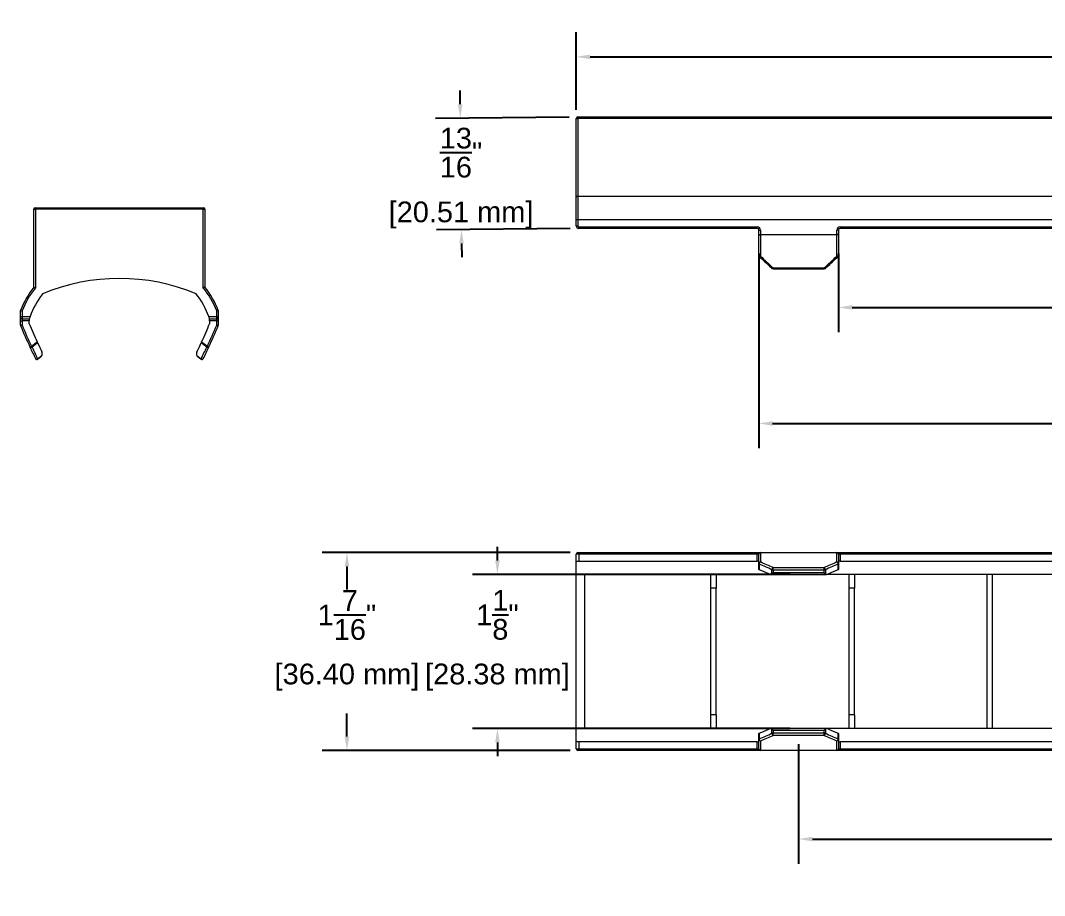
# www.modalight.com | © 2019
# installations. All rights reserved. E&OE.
# Model space of a CAD drawing. Header units: inches. Extents: x -1.1 to 19.9, y -1 to 14.3.
# Drawn here: x -1.15 to 6.27, y -1 to 5.34 of the extents above; entities that cross this region are included whole.
import ezdxf

# ---------------------------------------------------------------- set-up
doc = ezdxf.new("R2010")
doc.units = ezdxf.units.IN
doc.header["$MEASUREMENT"] = 0
doc.layers.get('Defpoints').update_dxf_attribs({"color": 1})
doc.layers.add('Symmetric', color=7, linetype='Continuous')
doc.styles.get("Standard").update_dxf_attribs({"font": 'Arial.ttf'})
doc.dimstyles.new('.1 DIM', dxfattribs={"dimscale": 0, "dimtxt": 0.15, "dimasz": 0.1, "dimexe": 0.18, "dimexo": 0.0625, "dimgap": 0.09, "dimtad": 0, "dimtih": 1, "dimtoh": 1, "dimdec": 5, "dimzin": 0, "dimdsep": 46, "dimlunit": 4, "dimtxsty": 'Standard', "dimcen": 0.09, "dimadec": 0, "dimazin": 0, "dimtfac": 1, "dimtdec": 5, "dimtofl": 0, "dimtmove": 0, "dimatfit": 3, "dimfxl": 1, "dimtolj": 1, "dimtzin": 0, "dimarcsym": 0})

# ---------------------------------------------------------------- blocks, each defined once
blk = doc.blocks.new('*D16')
at = {"layer": 'Defpoints', "color": 0, "lineweight": -2, "transparency": 16777216}
for p, q in [((2.8785, 4.6887), (2.8785, 5.2533)), ((14.8726, 4.6887), (14.8726, 5.2533)), ((2.9785, 5.0733), (8.2176, 5.0733)), ((14.7726, 5.0733), (9.5334, 5.0733))]:
    blk.add_line(p, q, dxfattribs=at)
at = {"layer": 'Defpoints', "color": 0, "transparency": 16777216}
for p in [(14.8726, 5.0733), (2.8785, 4.6262), (14.8726, 4.6262)]:
    blk.add_point(p, dxfattribs=at)
for points in [[(2.9785, 5.09), (2.9785, 5.0567), (2.8785, 5.0733)], [(14.7726, 5.09), (14.7726, 5.0567), (14.8726, 5.0733)]]:
    blk.add_solid(points, dxfattribs=at)
at = {"layer": 'Defpoints', "color": 0, "transparency": 16777216, "char_height": 0.15, "attachment_point": 5}
for s, insert in [("\\A1;1'", (8.8755, 5.2383)), ('\\A1;[304.65 mm]', (8.8755, 4.8879))]:
    blk.add_mtext(s, dxfattribs=dict(at, insert=insert))
blk = doc.blocks.new('*D17')
at = {"layer": 'Defpoints', "color": 0, "lineweight": -2, "transparency": 16777216}
for p, q in [((2.0381, 4.7297), (2.0372, 4.8297)), ((2.8278, 4.6374), (1.8591, 4.6279)), ((2.8357, 3.83), (1.867, 3.8206)), ((2.048, 3.7223), (2.0489, 3.6223))]:
    blk.add_line(p, q, dxfattribs=at)
at = {"layer": 'Defpoints', "color": 0, "transparency": 16777216}
for p in [(2.8903, 4.638), (2.047, 3.8223), (2.8981, 3.8306)]:
    blk.add_point(p, dxfattribs=at)
for points in [[(2.0548, 4.7298), (2.0215, 4.7295), (2.0391, 4.6297)], [(2.0646, 3.7225), (2.0313, 3.7222), (2.047, 3.8223)]]:
    blk.add_solid(points, dxfattribs=at)
at = {"layer": 'Defpoints', "color": 0, "transparency": 16777216, "char_height": 0.15, "attachment_point": 5}
for s, insert in [('\\A1;{\\H1x;\\S13/16;}"', (2.0442, 4.3796)), ('\\A1;[20.51 mm]', (2.0442, 3.9277))]:
    blk.add_mtext(s, dxfattribs=dict(at, insert=insert))
blk = doc.blocks.new('*D19')
at = {"layer": 'Defpoints', "color": 0, "lineweight": -2, "transparency": 16777216}
for p, q in [((4.7786, 3.6484), (4.7786, 3.0784)), ((12.965, 3.6484), (12.965, 3.0784)), ((4.8786, 3.2584), (8.2139, 3.2584)), ((12.865, 3.2584), (9.5296, 3.2584))]:
    blk.add_line(p, q, dxfattribs=at)
at = {"layer": 'Defpoints', "color": 0, "transparency": 16777216}
for p in [(4.7786, 3.7109), (12.965, 3.7109), (12.965, 3.2584)]:
    blk.add_point(p, dxfattribs=at)
for points in [[(4.8786, 3.2751), (4.8786, 3.2418), (4.7786, 3.2584)], [(12.865, 3.2751), (12.865, 3.2418), (12.965, 3.2584)]]:
    blk.add_solid(points, dxfattribs=at)
at = {"layer": 'Defpoints', "color": 0, "transparency": 16777216, "char_height": 0.15, "attachment_point": 5}
for s, insert in [('\\A1;8{\\H1x;\\S3/16;}"', (8.8718, 3.5259)), ('\\A1;[207.94 mm]', (8.8718, 3.073))]:
    blk.add_mtext(s, dxfattribs=dict(at, insert=insert))
blk = doc.blocks.new('*D20')
at = {"layer": 'Defpoints', "color": 0, "lineweight": -2, "transparency": 16777216}
for p, q in [((2.8356, 1.4824), (1.0377, 1.4824)), ((1.2177, 1.3824), (1.2177, 1.2158)), ((1.2177, 0.1494), (1.2177, 0.3161)), ((2.8356, 0.0494), (1.0377, 0.0494))]:
    blk.add_line(p, q, dxfattribs=at)
at = {"layer": 'Defpoints', "color": 0, "transparency": 16777216}
for p in [(2.8981, 1.4824), (1.2177, 0.0494), (2.8981, 0.0494)]:
    blk.add_point(p, dxfattribs=at)
for points in [[(1.2011, 1.3824), (1.2344, 1.3824), (1.2177, 1.4824)], [(1.2011, 0.1494), (1.2344, 0.1494), (1.2177, 0.0494)]]:
    blk.add_solid(points, dxfattribs=at)
at = {"layer": 'Defpoints', "color": 0, "transparency": 16777216, "char_height": 0.15, "attachment_point": 5}
for s, insert in [('\\A1;1{\\H1x;\\S7/16;}"', (1.2177, 1.0303)), ('\\A1;[36.40 mm]', (1.2177, 0.5804))]:
    blk.add_mtext(s, dxfattribs=dict(at, insert=insert))
blk = doc.blocks.new('*D21')
at = {"layer": 'Defpoints', "color": 0, "lineweight": -2, "transparency": 16777216}
for p, q in [((2.3079, 1.4245), (2.3079, 1.5245)), ((4.4274, 1.3245), (2.1279, 1.3245)), ((4.4274, 0.2073), (2.1279, 0.2073)), ((2.3079, 0.1073), (2.3079, 0.0073))]:
    blk.add_line(p, q, dxfattribs=at)
at = {"layer": 'Defpoints', "color": 0, "transparency": 16777216}
for p in [(4.4899, 1.3245), (2.3079, 0.2073), (4.4899, 0.2073)]:
    blk.add_point(p, dxfattribs=at)
for points in [[(2.2912, 1.4245), (2.3245, 1.4245), (2.3079, 1.3245)], [(2.2912, 0.1073), (2.3245, 0.1073), (2.3079, 0.2073)]]:
    blk.add_solid(points, dxfattribs=at)
at = {"layer": 'Defpoints', "color": 0, "transparency": 16777216, "char_height": 0.15, "attachment_point": 5}
for s, insert in [('\\A1;1{\\H1x;\\S1/8;}"', (2.3079, 1.0313)), ('\\A1;[28.38 mm]', (2.3079, 0.5804))]:
    blk.add_mtext(s, dxfattribs=dict(at, insert=insert))
blk = doc.blocks.new('*D22')
at = {"layer": 'Defpoints', "color": 0, "lineweight": -2, "transparency": 16777216}
for p, q in [((4.4899, 0.0954), (4.4899, -0.7726)), ((13.2603, 0.0954), (13.2603, -0.7726)), ((4.5899, -0.5926), (8.2172, -0.5926)), ((13.1603, -0.5926), (9.533, -0.5926))]:
    blk.add_line(p, q, dxfattribs=at)
at = {"layer": 'Defpoints', "color": 0, "transparency": 16777216}
for p in [(4.4899, 0.1579), (13.2603, 0.1579), (13.2603, -0.5926)]:
    blk.add_point(p, dxfattribs=at)
for points in [[(4.5899, -0.576), (4.5899, -0.6093), (4.4899, -0.5926)], [(13.1603, -0.576), (13.1603, -0.6093), (13.2603, -0.5926)]]:
    blk.add_solid(points, dxfattribs=at)
at = {"layer": 'Defpoints', "color": 0, "transparency": 16777216, "char_height": 0.15, "attachment_point": 5}
for s, insert in [('\\A1;8{\\H1x;\\S25/32;}"', (8.8751, -0.3252)), ('\\A1;[222.77 mm]', (8.8751, -0.7781))]:
    blk.add_mtext(s, dxfattribs=dict(at, insert=insert))
blk = doc.blocks.new('*D28')
at = {"layer": 'Defpoints', "color": 0, "lineweight": -2, "transparency": 16777216}
for p, q in [((4.2013, 3.6484), (4.2013, 2.2376)), ((13.5556, 3.6484), (13.5556, 2.2376)), ((4.3013, 2.4176), (8.2206, 2.4176)), ((13.4556, 2.4176), (9.5363, 2.4176))]:
    blk.add_line(p, q, dxfattribs=at)
at = {"layer": 'Defpoints', "color": 0, "transparency": 16777216}
for p in [(4.2013, 3.7109), (13.5556, 3.7109), (4.2013, 2.4176)]:
    blk.add_point(p, dxfattribs=at)
for points in [[(4.3013, 2.4343), (4.3013, 2.4009), (4.2013, 2.4176)], [(13.4556, 2.4343), (13.4556, 2.4009), (13.5556, 2.4176)]]:
    blk.add_solid(points, dxfattribs=at)
at = {"layer": 'Defpoints', "color": 0, "transparency": 16777216, "char_height": 0.15, "attachment_point": 5}
for s, insert in [('\\A1;9{\\H1x;\\S11/32;}"', (8.8785, 2.684)), ('\\A1;[237.60 mm]', (8.8785, 2.2321))]:
    blk.add_mtext(s, dxfattribs=dict(at, insert=insert))

msp = doc.modelspace()

# ---------------------------------------------------------------- linework, layer by layer
at = {"layer": 'Symmetric', "linetype": 'Continuous', "lineweight": 15}
for p, q in [((2.878462, 4.626159), (2.890273, 4.626159)), ((2.878462, 4.057979), (2.878462, 4.626159)), ((2.890273, 4.63797), (2.890273, 4.626159)), ((2.890273, 4.63797), (14.866651, 4.63797)), ((2.890273, 4.626159), (2.890273, 4.062108)), ((14.866651, 4.626159), (2.890273, 4.626159)), ((2.878462, 3.891037), (2.878462, 4.057979)), ((2.890273, 4.062108), (2.890273, 3.893266)), ((14.866651, 4.062108), (2.890273, 4.062108)), ((-1.050203, 3.404842), (-1.050203, 3.968894)), ((-1.050203, 3.968894), (-1.038392, 3.968894)), ((-1.038392, 3.968894), (-1.038392, 3.980705)), ((-1.038392, 3.980705), (0.177533, 3.980705)), ((0.177533, 3.968894), (-1.038392, 3.968894)), ((-1.038392, 3.968894), (-1.038392, 3.400713)), ((0.177533, 3.968894), (0.177533, 3.980705)), ((0.177533, 3.400713), (0.177533, 3.968894)), ((0.177533, 3.968894), (0.189344, 3.968894)), ((0.189344, 3.968894), (0.189344, 3.404842)), ((2.878462, 3.850305), (2.878462, 3.891037)), ((14.866651, 3.893266), (2.890273, 3.893266)), ((2.890273, 3.893266), (2.890273, 3.850305)), ((2.878462, 3.850305), (2.890273, 3.850305)), ((2.898147, 3.84243), (4.189486, 3.84243)), ((2.898147, 3.830619), (2.898147, 3.84243)), ((4.189486, 3.830619), (2.898147, 3.830619)), ((4.189486, 3.830619), (4.189486, 3.84243)), ((4.201297, 3.787483), (4.201297, 3.818808)), ((4.201297, 3.818808), (4.213108, 3.818808)), ((4.201297, 3.787483), (4.213108, 3.787483)), ((4.201297, 3.634318), (4.201297, 3.787483)), ((4.213108, 3.818808), (4.213108, 3.787483)), ((4.213108, 3.787483), (4.213108, 3.782954)), ((4.213108, 3.787483), (4.766749, 3.787483)), ((4.77856, 3.818808), (4.766749, 3.818808)), ((4.766749, 3.787483), (4.766749, 3.818808)), ((4.766749, 3.782954), (4.766749, 3.787483)), ((4.77856, 3.787483), (4.766749, 3.787483)), ((4.77856, 3.818808), (4.77856, 3.787483)), ((4.77856, 3.787483), (4.77856, 3.634318)), ((4.790371, 3.84243), (12.953167, 3.84243)), ((4.790371, 3.84243), (4.790371, 3.830619)), ((12.953167, 3.830619), (4.790371, 3.830619)), ((4.766749, 3.782954), (4.213108, 3.782954)), ((4.213108, 3.782954), (4.213108, 3.629357)), ((4.766749, 3.629357), (4.766749, 3.782954)), ((4.304614, 3.544809), (4.675243, 3.544809)), ((4.304614, 3.538197), (4.304614, 3.544809)), ((4.304614, 3.538197), (4.675243, 3.538197)), ((4.675243, 3.538197), (4.675243, 3.544809)), ((-0.987211, 3.354991), (-0.987211, 3.35773)), ((0.126352, 3.35773), (0.126352, 3.354991)), ((-1.146965, 3.193039), (-1.146965, 3.236)), ((-1.146965, 3.193039), (-1.135154, 3.193039)), ((-1.146965, 3.185165), (-1.146965, 3.193039)), ((-1.135154, 3.233771), (-1.135154, 3.193039)), ((-1.135154, 3.193039), (-1.135154, 3.173354)), ((-1.135154, 3.193039), (-1.077284, 3.193039)), ((0.216424, 3.193039), (0.274295, 3.193039)), ((0.274295, 3.193039), (0.274295, 3.233771)), ((0.274295, 3.173354), (0.274295, 3.193039)), ((0.274295, 3.193039), (0.286106, 3.193039)), ((0.286106, 3.236), (0.286106, 3.193039)), ((0.286106, 3.193039), (0.286106, 3.185165)), ((-1.146965, 3.161543), (-1.146965, 3.185165)), ((-1.146965, 3.161543), (-1.135154, 3.161543)), ((-1.146965, 3.130217), (-1.146965, 3.161543)), ((-1.146965, 3.130217), (-1.135154, 3.130217)), ((-1.083973, 3.173354), (-1.135154, 3.173354)), ((-1.135154, 3.173354), (-1.135154, 3.161543)), ((-1.083973, 3.161543), (-1.135154, 3.161543)), ((-1.135154, 3.161543), (-1.135154, 3.130217)), ((-1.083973, 3.173354), (-1.083973, 3.161543)), ((-1.083973, 3.140452), (-1.083973, 3.161543)), ((0.274295, 3.173354), (0.223114, 3.173354)), ((0.223114, 3.161543), (0.223114, 3.173354)), ((0.274295, 3.161543), (0.223114, 3.161543)), ((0.223114, 3.161543), (0.223114, 3.140452)), ((0.274295, 3.161543), (0.274295, 3.173354)), ((0.274295, 3.161543), (0.286106, 3.161543)), ((0.274295, 3.130217), (0.274295, 3.161543)), ((0.274295, 3.130217), (0.286106, 3.130217)), ((0.286106, 3.185165), (0.286106, 3.161543)), ((0.286106, 3.161543), (0.286106, 3.130217)), ((-1.067946, 2.977052), (-1.02612, 3.00857)), ((-1.022543, 3.000808), (-1.06292, 2.970382)), ((0.202061, 2.970382), (0.161684, 3.000808)), ((0.165261, 3.00857), (0.207087, 2.977052)), ((-1.022752, 2.886072), (-0.992203, 2.909093)), ((-1.001582, 2.897693), (-1.02067, 2.883309)), ((0.131344, 2.909093), (0.161893, 2.886072)), ((0.159811, 2.883309), (0.140723, 2.897693)), ((2.878462, 1.412754), (2.878462, 1.470625)), ((2.898147, 1.470625), (2.878462, 1.470625)), ((2.878462, 1.322682), (2.878462, 1.412754)), ((2.890273, 1.482436), (2.898147, 1.482436)), ((2.898147, 1.470625), (2.898147, 1.482436)), ((2.898147, 1.482436), (4.189486, 1.482436)), ((2.898147, 1.470625), (2.898147, 1.419444)), ((4.189486, 1.470625), (2.898147, 1.470625)), ((2.898147, 1.419444), (4.189486, 1.419444)), ((4.189486, 1.470625), (4.189486, 1.482436)), ((4.189486, 1.482436), (4.213108, 1.482436)), ((4.189486, 1.419444), (4.189486, 1.470625)), ((4.201297, 1.470625), (4.189486, 1.470625)), ((4.201297, 1.419444), (4.189486, 1.419444)), ((4.201297, 1.403417), (4.201297, 1.470625)), ((4.213108, 1.482436), (4.213108, 1.481533)), ((4.213108, 1.482436), (4.766749, 1.482436)), ((4.213108, 1.481533), (4.213108, 1.414135)), ((4.766749, 1.481533), (4.213108, 1.481533)), ((4.766749, 1.481533), (4.766749, 1.482436)), ((4.766749, 1.482436), (4.790371, 1.482436)), ((4.766749, 1.414135), (4.766749, 1.481533)), ((4.77856, 1.470625), (4.77856, 1.403417)), ((4.790371, 1.470625), (4.77856, 1.470625)), ((4.790371, 1.419444), (4.77856, 1.419444)), ((4.790371, 1.482436), (4.790371, 1.470625)), ((4.790371, 1.482436), (12.953167, 1.482436)), ((4.790371, 1.470625), (4.790371, 1.419444)), ((12.953167, 1.470625), (4.790371, 1.470625)), ((4.790371, 1.419444), (12.953167, 1.419444)), ((4.201297, 1.361591), (4.201297, 1.403417)), ((4.204756, 1.398391), (4.204756, 1.358014)), ((4.296262, 1.327674), (4.296262, 1.358223)), ((4.304614, 1.356141), (4.304614, 1.373855)), ((4.304614, 1.373855), (4.675243, 1.373855)), ((4.675243, 1.356141), (4.304614, 1.356141)), ((4.304614, 1.356141), (4.304614, 1.337053)), ((4.304614, 1.337053), (4.675243, 1.337053)), ((4.675243, 1.356141), (4.675243, 1.373855)), ((4.675243, 1.337053), (4.675243, 1.356141)), ((4.683594, 1.358223), (4.683594, 1.327674)), ((4.775101, 1.358014), (4.775101, 1.398391)), ((4.77856, 1.403417), (4.77856, 1.361591)), ((14.878462, 1.322682), (2.878462, 1.322682)), ((2.878462, 0.209119), (2.878462, 1.322682)), ((2.941454, 0.209119), (2.941454, 1.322682)), ((3.854053, 1.224257), (3.854053, 1.322682)), ((3.893423, 1.322682), (3.893423, 1.224257)), ((4.28718, 1.324511), (4.692676, 1.324511)), ((4.85484, 1.224257), (4.85484, 1.322682)), ((4.89421, 1.322682), (4.89421, 1.224257)), ((5.855627, 0.209119), (5.855627, 1.322682)), ((5.894998, 0.209119), (5.894998, 1.322682)), ((3.893423, 1.224257), (3.854053, 1.224257)), ((3.854053, 0.307544), (3.854053, 1.224257)), ((3.893423, 0.307544), (3.893423, 1.224257)), ((4.89421, 1.224257), (4.85484, 1.224257)), ((4.85484, 0.307544), (4.85484, 1.224257)), ((4.89421, 0.307544), (4.89421, 1.224257)), ((3.893423, 0.307544), (3.854053, 0.307544)), ((3.854053, 0.209119), (3.854053, 0.307544)), ((3.893423, 0.307544), (3.893423, 0.209119)), ((4.89421, 0.307544), (4.85484, 0.307544)), ((4.85484, 0.209119), (4.85484, 0.307544)), ((4.89421, 0.307544), (4.89421, 0.209119)), ((14.878462, 0.209119), (2.878462, 0.209119)), ((2.878462, 0.119046), (2.878462, 0.209119)), ((4.201297, 0.128384), (4.201297, 0.17021)), ((4.204756, 0.173787), (4.204756, 0.13341)), ((4.692676, 0.207289), (4.28718, 0.207289)), ((4.296262, 0.173578), (4.296262, 0.204127)), ((4.304614, 0.194748), (4.304614, 0.175659)), ((4.675243, 0.194748), (4.304614, 0.194748)), ((4.304614, 0.157946), (4.304614, 0.175659)), ((4.304614, 0.175659), (4.675243, 0.175659)), ((4.675243, 0.157946), (4.304614, 0.157946)), ((4.675243, 0.175659), (4.675243, 0.194748)), ((4.675243, 0.157946), (4.675243, 0.175659)), ((4.683594, 0.204127), (4.683594, 0.173578)), ((4.775101, 0.13341), (4.775101, 0.173787)), ((4.77856, 0.17021), (4.77856, 0.128384)), ((2.878462, 0.061176), (2.878462, 0.119046)), ((4.189486, 0.112357), (2.898147, 0.112357)), ((2.898147, 0.112357), (2.898147, 0.061176)), ((4.189486, 0.061176), (4.189486, 0.112357)), ((4.189486, 0.112357), (4.201297, 0.112357)), ((4.201297, 0.061176), (4.201297, 0.128384)), ((4.213108, 0.117665), (4.213108, 0.050268)), ((4.766749, 0.050268), (4.766749, 0.117665)), ((4.77856, 0.128384), (4.77856, 0.061176)), ((4.77856, 0.112357), (4.790371, 0.112357)), ((4.790371, 0.112357), (4.790371, 0.061176)), ((12.953167, 0.112357), (4.790371, 0.112357)), ((2.878462, 0.061176), (2.898147, 0.061176)), ((2.898147, 0.049365), (2.890273, 0.049365)), ((2.898147, 0.049365), (2.898147, 0.061176)), ((2.898147, 0.061176), (4.189486, 0.061176)), ((4.189486, 0.049365), (2.898147, 0.049365)), ((4.189486, 0.049365), (4.189486, 0.061176)), ((4.189486, 0.061176), (4.201297, 0.061176)), ((4.213108, 0.049365), (4.189486, 0.049365)), ((4.213108, 0.050268), (4.766749, 0.050268)), ((4.213108, 0.050268), (4.213108, 0.049365)), ((4.766749, 0.049365), (4.213108, 0.049365)), ((4.766749, 0.049365), (4.766749, 0.050268)), ((4.790371, 0.049365), (4.766749, 0.049365)), ((4.77856, 0.061176), (4.790371, 0.061176)), ((4.790371, 0.061176), (4.790371, 0.049365)), ((4.790371, 0.061176), (12.953167, 0.061176)), ((12.953167, 0.049365), (4.790371, 0.049365))]:
    msp.add_line(p, q, dxfattribs=at)
at = {"layer": 'Symmetric', "linetype": 'Continuous', "lineweight": 15, "flags": 128}
for points in [[(4.201297, 3.787483), (4.201524, 3.786599), (4.202196, 3.78575), (4.203287, 3.784967), (4.204756, 3.78428), (4.206546, 3.783717), (4.208588, 3.783299), (4.210803, 3.783041), (4.213108, 3.782954)], [(4.77856, 3.787483), (4.778334, 3.786599), (4.777661, 3.78575), (4.77657, 3.784967), (4.775101, 3.78428), (4.773311, 3.783717), (4.771269, 3.783299), (4.769053, 3.783041), (4.766749, 3.782954)], [(4.201297, 3.634318), (4.201524, 3.63335), (4.202196, 3.632419), (4.203287, 3.631562), (4.204756, 3.63081), (4.206546, 3.630193), (4.208588, 3.629735), (4.210803, 3.629452), (4.213108, 3.629357)], [(4.205071, 3.625663), (4.205678, 3.625367), (4.206706, 3.625403), (4.208029, 3.625849), (4.209586, 3.626685), (4.211305, 3.627872), (4.213108, 3.629357)], [(4.77856, 3.634318), (4.778334, 3.63335), (4.777661, 3.632419), (4.77657, 3.631562), (4.775101, 3.63081), (4.773311, 3.630193), (4.771269, 3.629735), (4.769053, 3.629452), (4.766749, 3.629357)], [(4.774785, 3.625662), (4.774179, 3.625367), (4.773151, 3.625403), (4.771828, 3.625849), (4.770271, 3.626685), (4.768552, 3.627872), (4.766749, 3.629357)], [(4.296643, 3.541292), (4.29724, 3.540989), (4.29827, 3.540992), (4.299586, 3.541402), (4.30113, 3.542202), (4.302832, 3.543355), (4.304614, 3.544809)], [(4.683215, 3.541292), (4.682617, 3.540989), (4.681587, 3.540992), (4.680271, 3.541402), (4.678727, 3.542202), (4.677025, 3.543355), (4.675243, 3.544809)], [(-1.146062, 3.125688), (-1.145853, 3.125775), (-1.145232, 3.126033), (-1.144224, 3.126451), (-1.142867, 3.127015), (-1.141214, 3.127701), (-1.139328, 3.128484), (-1.137282, 3.129334), (-1.135154, 3.130217)], [(0.274295, 3.130217), (0.276423, 3.129334), (0.278469, 3.128484), (0.280355, 3.127701), (0.282008, 3.127015), (0.283365, 3.126451), (0.284373, 3.126033), (0.284993, 3.125775), (0.285203, 3.125688)], [(-1.078665, 2.972091), (-1.078459, 2.972187), (-1.077849, 2.972469), (-1.076858, 2.972927), (-1.075525, 2.973544), (-1.073901, 2.974296), (-1.072048, 2.975154), (-1.070037, 2.976084), (-1.067946, 2.977052)], [(-1.078665, 2.972091), (-1.077678, 2.970607), (-1.076243, 2.969419), (-1.074425, 2.968583), (-1.072309, 2.968137), (-1.069992, 2.968102), (-1.067581, 2.968479), (-1.065187, 2.969251), (-1.06292, 2.970382)], [(-1.06292, 2.970382), (-1.063437, 2.971068), (-1.063997, 2.971812), (-1.064595, 2.972606), (-1.065226, 2.973442), (-1.065883, 2.974314), (-1.066559, 2.975212), (-1.067249, 2.976128), (-1.067946, 2.977052)], [(0.207087, 2.977052), (0.20639, 2.976128), (0.2057, 2.975212), (0.205023, 2.974314), (0.204367, 2.973442), (0.203736, 2.972606), (0.203138, 2.971812), (0.202578, 2.971068), (0.202061, 2.970382)], [(0.202061, 2.970382), (0.204328, 2.969251), (0.206722, 2.968479), (0.209133, 2.968102), (0.21145, 2.968137), (0.213566, 2.968583), (0.215383, 2.969419), (0.216819, 2.970607), (0.217806, 2.972091)], [(0.207087, 2.977052), (0.209178, 2.976084), (0.211189, 2.975154), (0.213042, 2.974296), (0.214666, 2.973544), (0.215999, 2.972927), (0.21699, 2.972469), (0.2176, 2.972187), (0.217806, 2.972091)], [(-1.038384, 2.887543), (-1.037374, 2.88609), (-1.035929, 2.884937), (-1.034116, 2.884137), (-1.032017, 2.883726), (-1.029725, 2.883723), (-1.027346, 2.884129), (-1.024986, 2.884923), (-1.022752, 2.886072)], [(-1.02067, 2.883309), (-1.020705, 2.883355), (-1.020807, 2.883491), (-1.020976, 2.883715), (-1.021211, 2.884027), (-1.02151, 2.884423), (-1.021868, 2.884899), (-1.022284, 2.88545), (-1.022752, 2.886072)], [(0.161893, 2.886072), (0.161425, 2.88545), (0.161009, 2.884899), (0.160651, 2.884423), (0.160352, 2.884027), (0.160117, 2.883715), (0.159948, 2.883491), (0.159846, 2.883355), (0.159811, 2.883309)], [(0.161893, 2.886072), (0.164127, 2.884923), (0.166487, 2.884129), (0.168866, 2.883723), (0.171158, 2.883726), (0.173257, 2.884137), (0.17507, 2.884937), (0.176515, 2.88609), (0.177525, 2.887543)]]:
    msp.add_lwpolyline(points, dxfattribs=at)
at = {"layer": 'Symmetric', "linetype": 'Continuous', "lineweight": 15}
for centre, radius, start, end in [((2.890273, 4.626159), 0.011811, 90, 180), ((-1.038392, 3.968894), 0.011811, 90, 180), ((0.177533, 3.968894), 0.011811, 0, 90), ((2.898147, 3.850305), 0.019685, 180, 270), ((2.898147, 3.850305), 0.007874, 180, 270), ((4.189486, 3.818808), 0.023622, 0, 90), ((4.189486, 3.818808), 0.011811, 0, 90), ((4.790371, 3.818808), 0.023622, 90, 180), ((4.790371, 3.818808), 0.011811, 90, 180), ((4.213108, 3.634318), 0.011811, 180, 227.1275619), ((4.766749, 3.634318), 0.011811, 312.8724381, 0), ((4.304614, 3.550008), 0.011811, 227.5606564, 270), ((4.675243, 3.550008), 0.011811, 270, 312.4393436), ((-0.43043, 2.007384), 1.46063, 67.5924182, 112.4075818), ((-0.536479, 2.998284), 0.655135, 141.6421119, 158.7246365), ((-0.536479, 2.998284), 0.643324, 141.2776918, 158.5279267), ((-0.536479, 2.998284), 0.574803, 141.6421119, 160.1949981), ((-0.32438, 2.998284), 0.574803, 19.8050019, 38.3578881), ((-0.32438, 2.998284), 0.643324, 21.4720733, 38.7223082), ((-0.32438, 2.998284), 0.655135, 21.2753635, 38.3578881), ((-1.135154, 3.185165), 0.011811, 180, 270), ((-1.135154, 3.130217), 0.011811, 180, 202.5476725), ((2.73362, 4.736489), 4.200787, 202.5476725, 204.8355872), ((2.73362, 4.736489), 4.188976, 202.5476725, 204.8355872), ((2.73362, 4.736489), 4.137795, 202.6885316, 204.6827771), ((-3.59448, 4.736489), 4.137795, 335.3172229, 337.3114684), ((-3.59448, 4.736489), 4.188976, 335.1644128, 337.4523275), ((-3.59448, 4.736489), 4.200787, 335.1644128, 337.4523275), ((0.274295, 3.185165), 0.011811, 270, 0), ((0.274295, 3.130217), 0.011811, 337.4523275, 0), ((2.73362, 4.736489), 4.200787, 204.8355872, 206.1129741), ((2.738647, 4.729819), 4.188976, 204.8355872, 206.1129741), ((2.73362, 4.736489), 4.137795, 204.80112, 205.7852855), ((-3.59448, 4.736489), 4.137795, 334.2147145, 335.19888), ((-3.599506, 4.729819), 4.188976, 333.8870259, 335.1644128), ((-3.59448, 4.736489), 4.200787, 333.8870259, 335.1644128), ((-1.020537, 2.922847), 0.031496, 334.1060066, 25.7852855), ((0.159678, 2.922847), 0.031496, 154.2147145, 205.8939934), ((-1.027778, 2.892742), 0.011811, 206.1129741, 307), ((0.166919, 2.892742), 0.011811, 233, 333.8870259), ((2.890273, 1.470625), 0.011811, 90, 180), ((4.213108, 1.470625), 0.011811, 90, 180), ((4.212673, 1.470155), 0.011386, 87.8147207, 177.6344887), ((4.212587, 1.402843), 0.011305, 87.3585586, 177.0905066), ((4.220565, 1.400092), 0.0159, 117.9695587, 186.1439559), ((4.766749, 1.470625), 0.011811, 0, 90), ((4.767184, 1.470155), 0.011386, 2.3655113, 92.1852793), ((4.76727, 1.402843), 0.011305, 2.9094934, 92.6414414), ((4.759293, 1.400093), 0.0159, 353.8544533, 62.032032), ((4.207464, 1.403958), 0.006191, 185.0146379, 244.060785), ((4.312347, 1.359676), 0.01615, 118.6072797, 185.1630686), ((4.304288, 1.372627), 0.016489, 240.8729535, 271.132226), ((4.66751, 1.359676), 0.01615, 354.8376014, 61.3903775), ((4.675569, 1.372627), 0.016489, 268.8686871, 299.1270781), ((4.772394, 1.403957), 0.00619, 295.9351406, 354.9894365), ((4.312347, 0.172124), 0.01615, 174.8369314, 241.3927203), ((4.304288, 0.159174), 0.016489, 88.867774, 119.1270465), ((4.675569, 0.159174), 0.016489, 60.8729219, 91.1313129), ((4.66751, 0.172124), 0.01615, 298.6096225, 5.1623986), ((4.207464, 0.127843), 0.006191, 115.939215, 174.9853621), ((4.212587, 0.128958), 0.011305, 182.9094934, 272.6414414), ((4.220565, 0.131708), 0.0159, 173.8560441, 242.0304413), ((4.759293, 0.131708), 0.0159, 297.967968, 6.1455467), ((4.76727, 0.128958), 0.011305, 267.3585586, 357.0905066), ((4.772394, 0.127843), 0.00619, 5.0105635, 64.0648594), ((2.890273, 0.061176), 0.011811, 180, 270), ((4.212673, 0.061646), 0.011386, 182.3655113, 272.1852793), ((4.213108, 0.061176), 0.011811, 180, 270), ((4.767184, 0.061646), 0.011386, 267.8147207, 357.6344887), ((4.766749, 0.061176), 0.011811, 270, 0)]:
    msp.add_arc(centre, radius, start, end, dxfattribs=at)
for centre, major_axis, ratio, start_param, end_param in [((5.095799, 5.393754), (-3.971093, 3.985118), 0.33459366, 1.68243403, 1.70472863), ((3.884058, 5.393754), (3.971093, 3.985118), 0.33459366, 4.57845667, 4.60075128), ((5.095799, -2.39815), (-3.745361, 3.762924), 0.49857832, 5.36678387, 5.38907847), ((3.884058, -2.39815), (3.745361, 3.762924), 0.49857832, 0.89410683, 0.91640144), ((5.087447, -2.403176), (3.748859, -3.748859), 0.49858161, 2.22332303, 2.24561763), ((5.079096, -2.39815), (3.703055, -3.703055), 0.49858161, 2.22904227, 2.2462192), ((3.89241, -2.403176), (3.748859, 3.748859), 0.49858161, 0.89597502, 0.91826963), ((3.900761, -2.39815), (3.703055, 3.703055), 0.49858161, 0.89537345, 0.91255038), ((4.268226, 1.356008), (0.028187, -0.028187), 0.49858161, 5.37063492, 6.2726085), ((4.711631, 1.356008), (0.028187, 0.028187), 0.49858161, 3.15216946, 4.05414304), ((5.079096, 3.92995), (3.703055, 3.703055), 0.49858161, 4.03696611, 4.05414304), ((5.087447, 3.934976), (3.748859, 3.748859), 0.49858161, 4.03756767, 4.05986228), ((5.095799, 3.92995), (3.745361, 3.762924), 0.49857832, 4.03569949, 4.05799409), ((4.268226, 0.175793), (0.028187, 0.028187), 0.49858161, 0.01057681, 0.91255038), ((3.884058, 3.92995), (-3.745361, 3.762924), 0.49857832, 2.22519121, 2.24748582), ((4.711631, 0.175793), (0.028187, -0.028187), 0.49858161, 2.22904227, 3.13101584), ((3.89241, 3.934976), (3.748859, -3.748859), 0.49858161, 5.36491568, 5.38721029), ((3.900761, 3.92995), (3.703055, -3.703055), 0.49858161, 5.37063492, 5.38781185)]:
    msp.add_ellipse(centre, major_axis=major_axis, ratio=ratio, start_param=start_param, end_param=end_param, dxfattribs=at)
for points, knots in [([(2.890273, 4.062108), (2.887059, 4.062108), (2.883948, 4.061631), (2.87966, 4.060092), (2.878462, 4.059029), (2.878462, 4.057979)], [0, 0, 0, 0, 0.5, 0.5, 1, 1, 1, 1]), ([(2.890273, 3.893266), (2.887126, 3.893266), (2.884055, 3.89302), (2.879719, 3.892197), (2.878462, 3.891615), (2.878462, 3.891037)], [0, 0, 0, 0, 0.5, 0.5, 1, 1, 1, 1]), ([(4.205072, 3.625662), (4.212689, 3.618597), (4.243181, 3.590316), (4.273728, 3.562305), (4.296644, 3.541291)], [0, 0, 0, 0, 0.2497908, 1, 1, 1, 1]), ([(4.683213, 3.541291), (4.690858, 3.548288), (4.721413, 3.576254), (4.751915, 3.60449), (4.774785, 3.625662)], [0, 0, 0, 0, 0.25020742, 1, 1, 1, 1]), ([(-1.050203, 3.404842), (-1.050203, 3.404842), (-1.04883, 3.404365), (-1.044419, 3.402826), (-1.04138, 3.401763), (-1.038392, 3.400713)], [0, 0, 0, 0, 0.5, 0.5, 1, 1, 1, 1]), ([(0.189344, 3.404842), (0.189344, 3.404842), (0.187971, 3.404365), (0.18356, 3.402826), (0.180521, 3.401763), (0.177533, 3.400713)], [0, 0, 0, 0, 0.5, 0.5, 1, 1, 1, 1]), ([(-1.146965, 3.236), (-1.146965, 3.236), (-1.145657, 3.235755), (-1.141286, 3.234931), (-1.138202, 3.234349), (-1.135154, 3.233771)], [0, 0, 0, 0, 0.5, 0.5, 1, 1, 1, 1]), ([(-1.077283, 3.193039), (-1.079095, 3.188008), (-1.080796, 3.183035), (-1.083254, 3.175628), (-1.083973, 3.173354), (-1.083973, 3.173354)], [0, 0, 0, 0, 0.5, 0.5, 1, 1, 1, 1]), ([(0.223114, 3.173354), (0.223114, 3.173354), (0.222392, 3.175638), (0.219948, 3.183002), (0.218235, 3.188012), (0.216424, 3.193039)], [0, 0, 0, 0, 0.5, 0.5, 1, 1, 1, 1]), ([(0.286106, 3.236), (0.286106, 3.236), (0.284798, 3.235755), (0.280427, 3.234931), (0.277343, 3.234349), (0.274295, 3.233771)], [0, 0, 0, 0, 0.5, 0.5, 1, 1, 1, 1]), ([(-0.992203, 2.909093), (-0.993344, 2.906742), (-0.99471, 2.904652), (-0.99785, 2.900861), (-0.999653, 2.899147), (-1.001582, 2.897693)], [0, 0, 0, 0, 0.5, 0.5, 1, 1, 1, 1]), ([(0.131344, 2.909093), (0.132485, 2.906742), (0.133851, 2.904652), (0.136991, 2.900861), (0.138794, 2.899147), (0.140723, 2.897693)], [0, 0, 0, 0, 0.5, 0.5, 1, 1, 1, 1]), ([(2.898147, 1.419444), (2.892797, 1.419444), (2.887608, 1.418722), (2.880452, 1.416278), (2.878462, 1.414564), (2.878462, 1.412754)], [0, 0, 0, 0, 0.5, 0.5, 1, 1, 1, 1]), ([(4.296262, 1.327674), (4.297453, 1.328814), (4.298792, 1.330181), (4.301621, 1.333321), (4.303135, 1.335124), (4.304614, 1.337053)], [0, 0, 0, 0, 0.5, 0.5, 1, 1, 1, 1]), ([(4.683595, 1.327674), (4.682404, 1.328814), (4.681065, 1.330181), (4.678236, 1.333321), (4.676722, 1.335124), (4.675243, 1.337053)], [0, 0, 0, 0, 0.5, 0.5, 1, 1, 1, 1]), ([(4.296262, 0.204127), (4.297453, 0.202986), (4.298792, 0.201619), (4.301621, 0.19848), (4.303135, 0.196677), (4.304614, 0.194748)], [0, 0, 0, 0, 0.5, 0.5, 1, 1, 1, 1]), ([(4.683595, 0.204127), (4.682404, 0.202986), (4.681065, 0.201619), (4.678236, 0.19848), (4.676722, 0.196677), (4.675243, 0.194748)], [0, 0, 0, 0, 0.5, 0.5, 1, 1, 1, 1]), ([(2.878462, 0.119046), (2.878462, 0.117235), (2.880425, 0.115534), (2.887612, 0.113075), (2.892791, 0.112357), (2.898147, 0.112357)], [0, 0, 0, 0, 0.5, 0.5, 1, 1, 1, 1])]:
    msp.add_open_spline(points, degree=3, knots=knots, dxfattribs=at)
for points in [[(-1.02612, 3.00857), (-1.024793, 3.005683), (-1.023497, 3.002872), (-1.022543, 3.000808)], [(0.161684, 3.000808), (0.162637, 3.002872), (0.163934, 3.005683), (0.165261, 3.00857)], [(4.204756, 1.358014), (4.202534, 1.358967), (4.201297, 1.360264), (4.201297, 1.361591)], [(4.77856, 1.361591), (4.77856, 1.360264), (4.777323, 1.358967), (4.775101, 1.358014)], [(4.201297, 0.17021), (4.201297, 0.171537), (4.202534, 0.172833), (4.204756, 0.173787)], [(4.775101, 0.173787), (4.777323, 0.172833), (4.77856, 0.171537), (4.77856, 0.17021)]]:
    msp.add_open_spline(points, degree=3, dxfattribs=at)

# ---------------------------------------------------------------- dimensions: what is measured, and where the dimension line sits
at = {"layer": 'Defpoints'}
dim = msp.add_aligned_dim(p1=(2.878462, 4.626159), p2=(14.872556, 4.626159), distance=0.447167, dimstyle='.1 DIM', override={"dimscale": 1, "dimpost": '\\X'}, dxfattribs=at)
dim.commit()
dim.dimension.update_dxf_attribs({"geometry": '*D16', "text_midpoint": (8.875509, 5.073326)})
dim = msp.add_linear_dim(base=(2.046988, 3.822318), p1=(2.890273, 4.63797), p2=(2.898147, 3.830619), angle=270.5588008, dimstyle='.1 DIM', override={"dimscale": 1, "dimpost": '\\X'}, dxfattribs=at)
dim.commit()
dim.dimension.update_dxf_attribs({"geometry": '*D17', "text_midpoint": (2.044151, 4.113203), "dimtype": 161})
for base, p1, p2, picture, middle in [((4.201297, 2.417598), (13.555627, 3.7109), (4.201297, 3.7109), '*D28', (8.878462, 2.417598)), ((12.964978, 3.258421), (4.77856, 3.7109), (12.964978, 3.7109), '*D19', (8.871769, 3.258421)), ((13.260302, -0.592647), (4.489929, 0.157946), (13.260302, 0.157946), '*D22', (8.875115, -0.592647))]:
    dim = msp.add_linear_dim(base=base, p1=p1, p2=p2, dimstyle='.1 DIM', override={"dimscale": 1, "dimpost": '\\X'}, dxfattribs=at)
    dim.commit()
    dim.dimension.update_dxf_attribs({"geometry": picture, "text_midpoint": middle})
for base, p1, p2, picture, middle in [((2.307875, 0.207289), (4.489928, 1.324511), (4.489928, 0.207289), '*D21', (2.307875, 0.7659)), ((1.217733, 0.049365), (2.898147, 1.482436), (2.898147, 0.049365), '*D20', (1.217733, 0.7659))]:
    dim = msp.add_linear_dim(base=base, p1=p1, p2=p2, angle=90, dimstyle='.1 DIM', override={"dimscale": 1, "dimpost": '\\X'}, dxfattribs=at)
    dim.commit()
    dim.dimension.update_dxf_attribs({"geometry": picture, "text_midpoint": middle})

doc.saveas('drawing.dxf')
